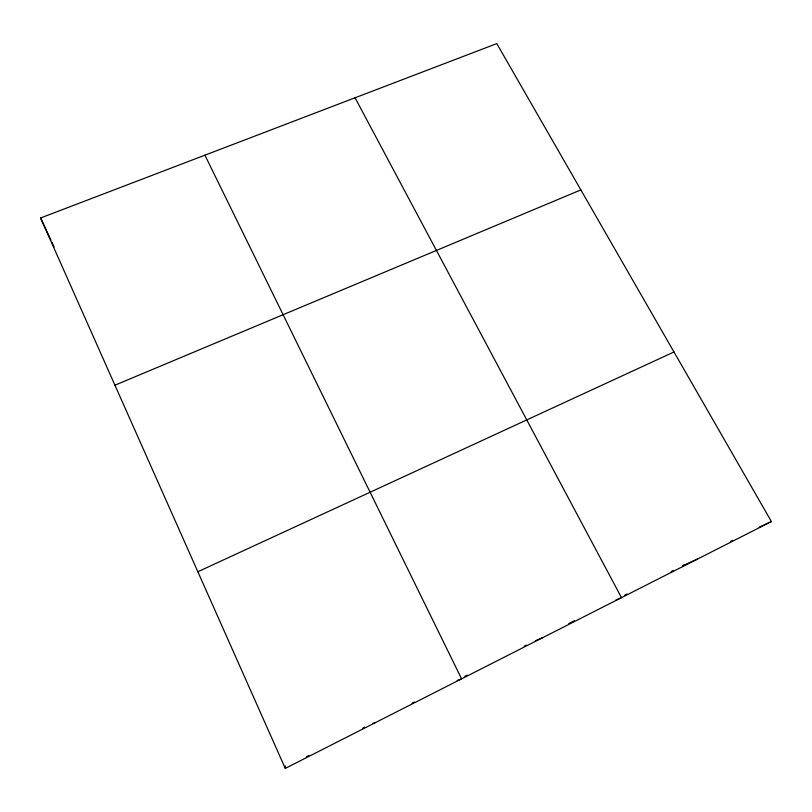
<?xml version="1.0" encoding="UTF-8"?>
<svg xmlns="http://www.w3.org/2000/svg" width="812" height="812" viewBox="0 0 812 812"><rect width="100%" height="100%" fill="white"/><g stroke="black" fill="none" stroke-linecap="round" stroke-linejoin="round"><path stroke-width="1.22" d="M285.266 768.396L40.6 217.981L496.792 43.604L771.4 521.537L285.266 768.396L285.428 765.939M306.591 756.682L308.834 755.546M362.548 728.273L364.791 727.136M412.039 703.151L414.293 702.004M464.9 676.325L467.133 675.188M524.166 646.23L526.409 645.093M568.816 623.575L574.388 620.744M624.804 595.145L627.067 593.998M671.189 571.607L673.452 570.45M684.729 564.726L682.496 565.862L697.64 558.991M730.414 541.543L732.647 540.406M197.854 571.739L673.97 351.972M759.311 527.12L771.4 521.537M615.8 600.169L621.495 597.662L355.057 97.785M535.281 640.78L542.852 637.593M114.928 385.203L580.854 189.906M457.085 680.578L461.581 678.862L204.908 155.173M372.657 723.431L374.971 722.842M40.6 217.981L50.933 240.129M51.998 242.392L54.11 246.929"/></g></svg>
